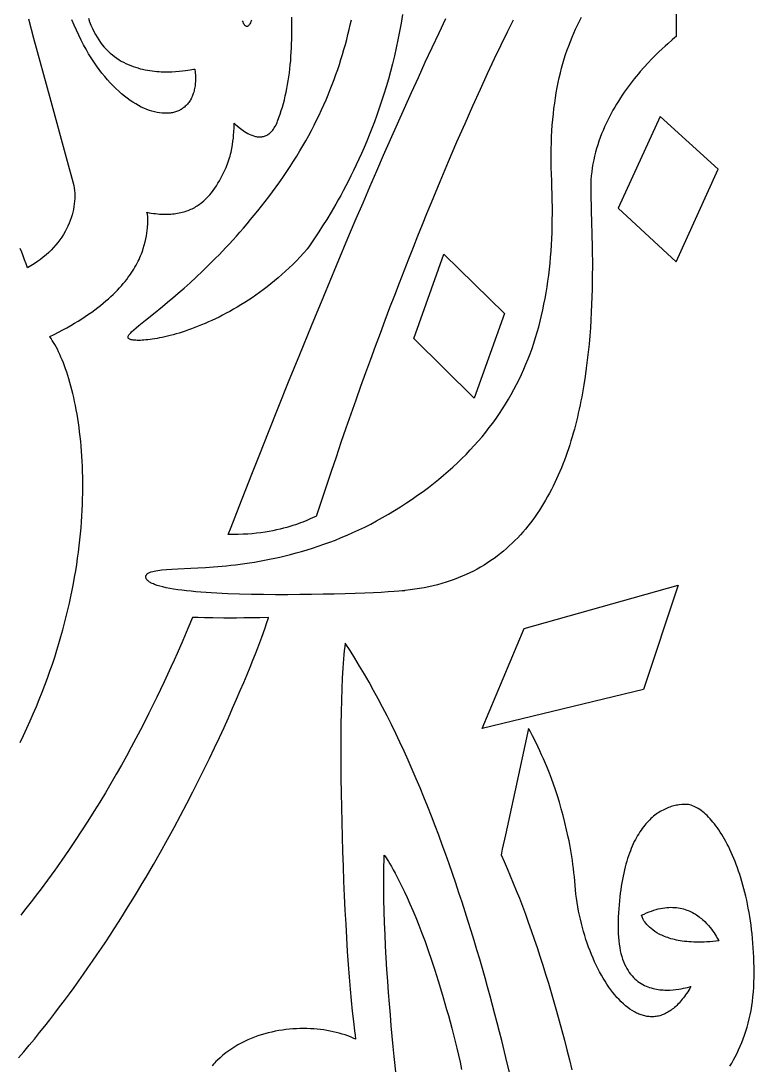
# Model space of a CAD drawing. Extents: x -350 to 350, y -610 to 610.
# Drawn here: x 76.3 to 229.2, y -112.2 to 105.7 of the extents above; entities that cross this region are included whole.
import ezdxf

# ---------------------------------------------------------------- set-up
doc = ezdxf.new("R2010")
doc.units = 0
doc.layers.add('LAYER_10', color=176, linetype='CONTINUOUS')
doc.layers.add('LAYER_2', color=18, linetype='CONTINUOUS')

msp = doc.modelspace()

# ---------------------------------------------------------------- linework, layer by layer
at = {"layer": 'LAYER_10'}
for points in [[(76.1, -44.89), (76.83, -43.37), (77.54, -41.86), (78.22, -40.35), (78.88, -38.85), (79.52, -37.35), (80.13, -35.86), (80.72, -34.38), (81.28, -32.9), (81.83, -31.43), (82.35, -29.97), (82.85, -28.51), (83.33, -27.06), (83.78, -25.62), (84.22, -24.19), (84.63, -22.76), (85.03, -21.35), (85.4, -19.94), (85.76, -18.54), (86.09, -17.15), (86.41, -15.77), (86.71, -14.4), (86.99, -13.05), (87.25, -11.7), (87.49, -10.36), (87.72, -9.03), (87.92, -7.71), (88.12, -6.41), (88.29, -5.11), (88.45, -3.83), (88.59, -2.56), (88.72, -1.3), (88.83, -0.05), (88.92, 1.18), (89, 2.4), (89.07, 3.61), (89.12, 4.8), (89.16, 5.98), (89.19, 7.14), (89.2, 8.3), (89.2, 9.43), (89.18, 10.56), (89.16, 11.66), (89.12, 12.75), (89.07, 13.83), (89.01, 14.89), (88.93, 15.94), (88.85, 16.97), (88.76, 17.98), (88.65, 18.97), (88.54, 19.95), (88.41, 20.91), (88.28, 21.86), (88.14, 22.78), (87.99, 23.69), (87.83, 24.58), (87.66, 25.46), (87.49, 26.31), (87.31, 27.14), (87.12, 27.96), (86.92, 28.75), (86.72, 29.53), (86.51, 30.29), (86.29, 31.02), (86.07, 31.74), (85.85, 32.43), (85.62, 33.11), (85.38, 33.76), (85.14, 34.39), (84.9, 35), (84.65, 35.59), (84.4, 36.15), (84.14, 36.7), (83.89, 37.22), (83.63, 37.72), (83.37, 38.19), (83.1, 38.64), (82.84, 39.07), (82.57, 39.47), (82.3, 39.85), (83.24, 40.31), (84.14, 40.78), (85.02, 41.24), (85.87, 41.71), (86.69, 42.17), (87.49, 42.64), (88.25, 43.1), (89, 43.57), (89.71, 44.04), (90.4, 44.5), (91.06, 44.97), (91.7, 45.44), (92.32, 45.9), (92.91, 46.37), (93.48, 46.83), (94.03, 47.29), (94.55, 47.75), (95.05, 48.21), (95.53, 48.66), (96, 49.12), (96.44, 49.57), (96.86, 50.02), (97.26, 50.47), (97.64, 50.91), (98, 51.35), (98.35, 51.79), (98.68, 52.23), (98.99, 52.66), (99.28, 53.09), (99.56, 53.51), (99.82, 53.93), (100.07, 54.35), (100.3, 54.76), (100.52, 55.16), (100.73, 55.57), (100.92, 55.96), (101.1, 56.35), (101.26, 56.74), (101.42, 57.12), (101.56, 57.49), (101.69, 57.86), (101.81, 58.22), (102.03, 58.93), (102.2, 59.61), (102.35, 60.26), (102.47, 60.88), (102.56, 61.47), (102.63, 62.03), (102.68, 62.55), (102.75, 63.49), (102.79, 64.27), (102.79, 64.47), (102.79, 64.66), (102.77, 64.85), (102.75, 65.04), (102.71, 65.23), (102.67, 65.42), (102.61, 65.61), (102.55, 65.8), (102.58, 65.79), (103.04, 65.7), (103.49, 65.63), (103.94, 65.57), (104.37, 65.51), (104.8, 65.47), (105.22, 65.43), (105.63, 65.41), (106.03, 65.39), (106.43, 65.38), (106.82, 65.39), (107.19, 65.4), (107.56, 65.42), (107.93, 65.45), (108.28, 65.48), (108.63, 65.53), (108.97, 65.58), (109.31, 65.65), (109.63, 65.72), (109.95, 65.79), (110.27, 65.88), (110.57, 65.97), (110.87, 66.07), (111.17, 66.18), (111.45, 66.3), (111.73, 66.42), (112.01, 66.55), (112.28, 66.68), (112.54, 66.83), (112.8, 66.97), (113.05, 67.13), (113.29, 67.29), (113.54, 67.46), (113.77, 67.63), (114, 67.81), (114.45, 68.18), (114.87, 68.58), (115.28, 68.99), (115.67, 69.43), (116.04, 69.88), (116.4, 70.35), (116.74, 70.83), (117.07, 71.33), (117.39, 71.84), (117.69, 72.37), (117.98, 72.9), (118.27, 73.45), (118.54, 74), (118.81, 74.56), (119.07, 75.13), (119.23, 75.53), (119.39, 75.92), (119.54, 76.32), (119.67, 76.73), (119.8, 77.13), (119.91, 77.53), (120.02, 77.93), (120.11, 78.33), (120.28, 79.11), (120.42, 79.88), (120.52, 80.61), (120.6, 81.3), (120.66, 81.94), (120.7, 82.53), (120.74, 83.5), (120.75, 84.15), (120.75, 84.4), (120.84, 84.33), (121.05, 84.13), (121.38, 83.83), (121.82, 83.46), (122.07, 83.26), (122.34, 83.06), (122.63, 82.85), (122.93, 82.65), (123.25, 82.45), (123.59, 82.26), (123.93, 82.09), (124.28, 81.93), (124.65, 81.79), (125.01, 81.68), (125.2, 81.64), (125.39, 81.6), (125.58, 81.57), (125.76, 81.55), (125.95, 81.54), (126.14, 81.53), (126.33, 81.54), (126.51, 81.56), (126.7, 81.59), (126.89, 81.63), (127.07, 81.68), (127.26, 81.75), (127.44, 81.82), (127.62, 81.91), (127.8, 82.02), (127.97, 82.14), (128.15, 82.27), (128.32, 82.42), (128.49, 82.58), (128.65, 82.76), (128.81, 82.96), (128.97, 83.17), (129.13, 83.41), (129.28, 83.65), (129.43, 83.92), (129.57, 84.21), (129.71, 84.52), (129.84, 84.84), (130.11, 85.56), (130.36, 86.29), (130.6, 87.03), (130.83, 87.77), (131.04, 88.53), (131.24, 89.29), (131.43, 90.07), (131.6, 90.85), (131.77, 91.64), (131.91, 92.45), (132.05, 93.26), (132.18, 94.08), (132.29, 94.91), (132.39, 95.75), (132.48, 96.6), (132.56, 97.46), (132.62, 98.33), (132.68, 99.2), (132.73, 100.09), (132.76, 100.98), (132.79, 101.89), (132.8, 102.8), (132.81, 103.72), (132.8, 104.66), (132.79, 105.6), (132.77, 106.55)], [(77.87, 106.15), (78.94, 102.14), (82.3, 89.76), (85.73, 77.23), (87.33, 71.36), (87.34, 71.36), (87.42, 70.84), (87.48, 70.32), (87.52, 69.78), (87.53, 69.24), (87.52, 68.68), (87.49, 68.12), (87.43, 67.56), (87.35, 66.99), (87.24, 66.41), (87.11, 65.83), (86.96, 65.25), (86.78, 64.67), (86.57, 64.08), (86.34, 63.5), (86.09, 62.92), (85.8, 62.34), (85.5, 61.76), (85.16, 61.19), (84.8, 60.63), (84.41, 60.07), (84, 59.52), (83.56, 58.98), (83.09, 58.44), (82.6, 57.92), (82.08, 57.41), (81.53, 56.91), (80.95, 56.43), (80.35, 55.95), (79.72, 55.5), (79.06, 55.06), (78.71, 54.85), (78.37, 54.64), (78.01, 54.43), (77.65, 54.23), (77.36, 55.06), (77.07, 55.87), (76.77, 56.68), (76.47, 57.47), (76.16, 58.25)], [(90.39, 106.31), (90.63, 105.57), (90.9, 104.86), (91.19, 104.18), (91.5, 103.54), (91.82, 102.92), (92.16, 102.34), (92.51, 101.78), (92.88, 101.25), (93.27, 100.75), (93.67, 100.27), (94.08, 99.82), (94.5, 99.4), (94.93, 99), (95.38, 98.63), (95.83, 98.28), (96.29, 97.95), (96.76, 97.64), (97.23, 97.36), (97.71, 97.1), (98.2, 96.85), (98.69, 96.63), (99.19, 96.42), (99.68, 96.24), (100.18, 96.06), (100.68, 95.91), (101.18, 95.77), (101.68, 95.65), (102.18, 95.54), (102.68, 95.45), (103.17, 95.37), (103.66, 95.3), (104.15, 95.24), (104.63, 95.2), (105.1, 95.16), (105.57, 95.14), (106.02, 95.12), (106.91, 95.11), (107.76, 95.13), (108.56, 95.18), (109.31, 95.24), (110, 95.31), (110.61, 95.39), (111.62, 95.54), (112.28, 95.66), (112.47, 95.69), (112.54, 95.69), (112.62, 94.99), (112.67, 94.33), (112.68, 94), (112.69, 93.68), (112.68, 93.37), (112.67, 93.07), (112.66, 92.77), (112.63, 92.48), (112.6, 92.19), (112.56, 91.91), (112.51, 91.64), (112.46, 91.38), (112.4, 91.12), (112.33, 90.87), (112.25, 90.62), (112.17, 90.38), (112.09, 90.15), (111.99, 89.93), (111.89, 89.71), (111.79, 89.5), (111.68, 89.3), (111.56, 89.1), (111.43, 88.91), (111.3, 88.73), (111.17, 88.55), (111.03, 88.38), (110.88, 88.22), (110.73, 88.06), (110.57, 87.92), (110.41, 87.77), (110.24, 87.64), (110.07, 87.51), (109.9, 87.39), (109.71, 87.28), (109.53, 87.17), (109.34, 87.07), (109.14, 86.98), (108.94, 86.9), (108.74, 86.82), (108.53, 86.75), (108.32, 86.69), (108.1, 86.63), (107.88, 86.58), (107.66, 86.54), (107.43, 86.51), (107.2, 86.48), (106.96, 86.46), (106.72, 86.45), (106.24, 86.45), (105.74, 86.47), (105.23, 86.53), (104.7, 86.62), (104.17, 86.74), (103.63, 86.88), (103.08, 87.06), (102.52, 87.27), (101.96, 87.51), (101.39, 87.77), (100.81, 88.07), (100.23, 88.4), (99.64, 88.77), (99.06, 89.16), (98.47, 89.58), (97.87, 90.04), (97.28, 90.53), (96.69, 91.04), (96.1, 91.6), (95.51, 92.18), (94.92, 92.79), (94.34, 93.44), (93.76, 94.12), (93.18, 94.84), (92.61, 95.58), (92.05, 96.36), (91.49, 97.17), (90.94, 98.02), (90.4, 98.89), (89.87, 99.81), (89.35, 100.75), (88.84, 101.73), (88.34, 102.74), (87.86, 103.79), (87.38, 104.87), (86.93, 105.99)], [(124.38, 105.89), (124.28, 105.61), (124.18, 105.36), (124.07, 105.15), (123.97, 104.97), (123.86, 104.82), (123.75, 104.7), (123.64, 104.62), (123.53, 104.57), (123.48, 104.55), (123.42, 104.55), (123.37, 104.55), (123.32, 104.56), (123.21, 104.61), (123.11, 104.68), (123, 104.79), (122.9, 104.92), (122.8, 105.09), (122.71, 105.29), (122.62, 105.52), (122.53, 105.77)], [(75.82, -110.7), (76.93, -109.39), (78.03, -108.06), (79.12, -106.74), (80.19, -105.4), (81.25, -104.07), (82.3, -102.72), (83.34, -101.38), (84.37, -100.03), (85.38, -98.68), (86.39, -97.32), (87.38, -95.96), (88.36, -94.6), (89.33, -93.24), (90.28, -91.88), (91.22, -90.52), (92.15, -89.16), (93.07, -87.79), (93.98, -86.43), (94.88, -85.07), (95.76, -83.72), (96.63, -82.36), (97.49, -81.01), (98.34, -79.66), (99.17, -78.31), (100, -76.97), (100.81, -75.63), (101.61, -74.3), (102.39, -72.97), (103.93, -70.33), (105.42, -67.72), (106.87, -65.13), (108.26, -62.58), (109.61, -60.07), (110.91, -57.6), (112.16, -55.17), (113.36, -52.79), (114.52, -50.45), (115.63, -48.18), (116.69, -45.96), (117.7, -43.8), (118.67, -41.7), (119.58, -39.68), (120.45, -37.72), (121.27, -35.84), (122.05, -34.04), (122.77, -32.32), (123.45, -30.69), (124.08, -29.14), (124.66, -27.69), (125.2, -26.34), (125.69, -25.08), (126.52, -22.88), (127.16, -21.12), (127.61, -19.83), (127.86, -19.03), (127.92, -18.83), (127.93, -18.76), (126.11, -18.81), (124.4, -18.85), (122.78, -18.87), (121.28, -18.88), (118.59, -18.89), (116.34, -18.87), (114.55, -18.84), (113.24, -18.8), (112.1, -18.76), (111.12, -21.07), (110.04, -23.59), (108.86, -26.29), (108.22, -27.71), (107.56, -29.17), (106.87, -30.67), (106.15, -32.22), (105.41, -33.8), (104.63, -35.42), (103.82, -37.08), (102.98, -38.77), (102.11, -40.49), (101.21, -42.25), (100.27, -44.04), (99.3, -45.85), (98.29, -47.7), (97.25, -49.57), (96.18, -51.47), (95.07, -53.39), (93.92, -55.33), (92.73, -57.29), (91.51, -59.27), (90.25, -61.27), (88.95, -63.29), (87.61, -65.32), (86.23, -67.37), (84.81, -69.43), (83.34, -71.5), (81.84, -73.58), (81.07, -74.62), (80.29, -75.67), (79.5, -76.71), (78.7, -77.76), (77.89, -78.81), (77.07, -79.86), (76.24, -80.91)], [(178.26, -114.01), (177.44, -110.57), (176.57, -107.03), (176.11, -105.22), (175.64, -103.39), (175.16, -101.54), (174.66, -99.67), (174.15, -97.79), (173.63, -95.88), (173.09, -93.96), (172.54, -92.03), (171.98, -90.08), (171.4, -88.12), (170.81, -86.15), (170.21, -84.18), (169.59, -82.19), (168.96, -80.2), (168.32, -78.21), (167.66, -76.21), (166.99, -74.2), (166.3, -72.2), (165.61, -70.2), (164.9, -68.2), (164.17, -66.2), (163.44, -64.21), (162.69, -62.22), (161.92, -60.24), (161.15, -58.27), (160.36, -56.3), (159.55, -54.35), (158.74, -52.41), (157.91, -50.49), (157.07, -48.58), (156.21, -46.68), (155.34, -44.8), (154.46, -42.95), (153.57, -41.11), (152.66, -39.29), (151.74, -37.5), (150.81, -35.73), (149.86, -33.98), (148.9, -32.27), (147.93, -30.58), (146.94, -28.92), (145.94, -27.29), (144.93, -25.69), (143.91, -24.13), (143.82, -24.89), (143.73, -25.69), (143.65, -26.54), (143.58, -27.43), (143.51, -28.37), (143.44, -29.35), (143.33, -31.42), (143.23, -33.65), (143.15, -36.01), (143.09, -38.5), (143.05, -41.1), (143.02, -43.8), (143.01, -46.59), (143.02, -49.46), (143.04, -52.39), (143.08, -55.38), (143.13, -58.41), (143.2, -61.47), (143.28, -64.56), (143.37, -67.64), (143.48, -70.73), (143.6, -73.79), (143.73, -76.83), (143.88, -79.83), (144.03, -82.78), (144.2, -85.66), (144.37, -88.47), (144.56, -91.19), (144.76, -93.81), (144.96, -96.32), (145.18, -98.71), (145.4, -100.96), (145.63, -103.07), (145.86, -105.02), (145.99, -105.93), (146.11, -106.79), (145.58, -106.55), (145.04, -106.32), (144.48, -106.11), (143.9, -105.9), (143.3, -105.71), (142.69, -105.54), (142.07, -105.37), (141.43, -105.22), (140.78, -105.09), (140.12, -104.97), (139.44, -104.86), (138.76, -104.77), (138.07, -104.7), (137.36, -104.64), (136.66, -104.6), (135.94, -104.57), (135.22, -104.56), (134.49, -104.57), (133.76, -104.59), (133.03, -104.63), (132.29, -104.69), (131.55, -104.77), (130.82, -104.87), (130.08, -104.99), (129.34, -105.12), (128.61, -105.28), (127.87, -105.45), (127.15, -105.65), (126.42, -105.86), (125.7, -106.1), (124.99, -106.35), (124.29, -106.63), (123.59, -106.93), (122.9, -107.25), (122.22, -107.59), (121.56, -107.96), (120.9, -108.35), (120.26, -108.76), (119.63, -109.2), (119.01, -109.65), (118.41, -110.14), (117.83, -110.64), (117.26, -111.18), (116.98, -111.45), (116.71, -111.73), (116.44, -112.02), (116.17, -112.31)], [(224.15, -112.43), (224.54, -111.78), (224.92, -111.11), (225.29, -110.43), (225.65, -109.72), (225.99, -109), (226.32, -108.26), (226.64, -107.5), (226.94, -106.73), (227.22, -105.93), (227.49, -105.12), (227.74, -104.28), (227.98, -103.43), (228.19, -102.56), (228.39, -101.67), (228.57, -100.76), (228.73, -99.83), (228.86, -98.88), (228.98, -97.91), (229.07, -96.92), (229.14, -95.91), (229.19, -94.88), (229.21, -93.82), (229.22, -92.77), (229.21, -91.73), (229.18, -90.7), (229.15, -89.69), (229.1, -88.68), (229.04, -87.7), (228.97, -86.72), (228.89, -85.76), (228.79, -84.82), (228.69, -83.89), (228.57, -82.97), (228.44, -82.07), (228.31, -81.18), (228.16, -80.31), (228.01, -79.45), (227.84, -78.61), (227.67, -77.78), (227.48, -76.96), (227.29, -76.17), (227.1, -75.38), (226.89, -74.62), (226.67, -73.86), (226.45, -73.13), (226.22, -72.41), (225.99, -71.7), (225.75, -71.01), (225.5, -70.34), (225.25, -69.68), (224.99, -69.04), (224.73, -68.42), (224.46, -67.81), (224.18, -67.22), (223.91, -66.65), (223.62, -66.09), (223.34, -65.55), (223.05, -65.03), (222.76, -64.52), (222.46, -64.03), (222.16, -63.56), (221.86, -63.11), (221.56, -62.67), (221.26, -62.25), (220.95, -61.85), (220.64, -61.47), (220.34, -61.11), (220.03, -60.76), (219.72, -60.43), (219.41, -60.12), (219.1, -59.83), (218.79, -59.56), (218.49, -59.31), (218.18, -59.07), (217.88, -58.86), (217.57, -58.66), (217.27, -58.48), (216.97, -58.33), (216.68, -58.19), (216.39, -58.07), (216.1, -57.97), (215.81, -57.89), (215.53, -57.83), (215.25, -57.79), (214.97, -57.77), (214.7, -57.77), (214.16, -57.8), (213.61, -57.87), (213.33, -57.91), (213.05, -57.96), (212.77, -58.02), (212.49, -58.09), (212.21, -58.16), (211.93, -58.25), (211.64, -58.34), (211.36, -58.44), (211.07, -58.56), (210.79, -58.68), (210.5, -58.81), (210.22, -58.95), (209.93, -59.11), (209.65, -59.27), (209.37, -59.44), (209.09, -59.63), (208.81, -59.83), (208.53, -60.03), (208.25, -60.25), (207.98, -60.49), (207.71, -60.73), (207.44, -60.99), (207.17, -61.25), (206.91, -61.54), (206.64, -61.83), (206.39, -62.14), (206.13, -62.46), (205.88, -62.8), (205.63, -63.15), (205.39, -63.51), (205.15, -63.89), (204.91, -64.28), (204.68, -64.69), (204.45, -65.11), (204.23, -65.55), (204.02, -66.01), (203.8, -66.48), (203.6, -66.96), (203.4, -67.46), (203.2, -67.98), (203.02, -68.52), (202.83, -69.07), (202.66, -69.64), (202.49, -70.23), (202.33, -70.83), (202.17, -71.45), (202.02, -72.1), (201.88, -72.75), (201.75, -73.43), (201.63, -74.13), (201.51, -74.84), (201.4, -75.58), (201.3, -76.33), (201.21, -77.1), (201.13, -77.9), (201.05, -78.71), (200.99, -79.55), (200.93, -80.4), (200.89, -81.28), (200.85, -82.17), (200.83, -83.06), (200.84, -83.91), (200.86, -84.73), (200.91, -85.51), (200.98, -86.26), (201.07, -86.97), (201.18, -87.66), (201.31, -88.31), (201.45, -88.93), (201.62, -89.51), (201.8, -90.07), (201.99, -90.6), (202.2, -91.1), (202.43, -91.58), (202.67, -92.02), (202.92, -92.44), (203.19, -92.84), (203.46, -93.21), (203.75, -93.56), (204.05, -93.88), (204.35, -94.18), (204.67, -94.46), (204.99, -94.71), (205.32, -94.95), (205.66, -95.17), (206, -95.37), (206.35, -95.54), (206.7, -95.71), (207.05, -95.85), (207.41, -95.98), (207.77, -96.09), (208.13, -96.19), (208.49, -96.28), (208.85, -96.35), (209.22, -96.4), (209.57, -96.45), (209.93, -96.49), (210.28, -96.51), (210.63, -96.53), (210.98, -96.53), (211.32, -96.53), (211.65, -96.52), (212.3, -96.48), (212.92, -96.41), (213.49, -96.34), (214.03, -96.25), (214.51, -96.15), (215.3, -95.97), (215.82, -95.84), (215.96, -95.81), (216.02, -95.8), (215.8, -96.18), (215.58, -96.54), (215.36, -96.89), (215.14, -97.23), (214.92, -97.55), (214.7, -97.87), (214.47, -98.17), (214.24, -98.46), (214.02, -98.73), (213.79, -99), (213.56, -99.25), (213.33, -99.5), (213.09, -99.73), (212.86, -99.95), (212.63, -100.15), (212.39, -100.35), (212.16, -100.54), (211.92, -100.71), (211.69, -100.88), (211.45, -101.03), (211.21, -101.17), (210.97, -101.3), (210.73, -101.42), (210.49, -101.54), (210.25, -101.64), (210.01, -101.73), (209.77, -101.81), (209.53, -101.88), (209.29, -101.94), (209.05, -101.99), (208.81, -102.03), (208.56, -102.06), (208.32, -102.08), (208.08, -102.09), (207.84, -102.09), (207.6, -102.09), (207.36, -102.07), (207.11, -102.05), (206.87, -102.01), (206.63, -101.97), (206.39, -101.92), (206.15, -101.86), (205.91, -101.79), (205.67, -101.71), (205.43, -101.62), (205.19, -101.53), (204.96, -101.43), (204.72, -101.32), (204.25, -101.07), (203.78, -100.8), (203.31, -100.49), (202.85, -100.15), (202.39, -99.79), (201.94, -99.39), (201.49, -98.97), (201.05, -98.52), (200.61, -98.05), (200.18, -97.55), (199.76, -97.03), (199.34, -96.48), (198.93, -95.91), (198.53, -95.32), (198.13, -94.7), (197.74, -94.07), (197.37, -93.42), (197, -92.74), (196.64, -92.05), (196.29, -91.34), (195.95, -90.62), (195.62, -89.88), (195.3, -89.12), (194.99, -88.35), (194.69, -87.57), (194.41, -86.77), (194.14, -85.96), (193.88, -85.14), (193.63, -84.31), (193.4, -83.47), (193.18, -82.62), (192.98, -81.76), (192.79, -80.9), (192.61, -80.03), (192.45, -79.15), (192.31, -78.26), (192.18, -77.38), (192.06, -76.49), (191.97, -75.59), (191.89, -74.7), (191.82, -73.8), (191.73, -72.92), (191.64, -72.05), (191.54, -71.18), (191.43, -70.32), (191.31, -69.48), (191.18, -68.64), (191.05, -67.81), (190.91, -66.99), (190.76, -66.18), (190.61, -65.39), (190.45, -64.6), (190.11, -63.06), (189.76, -61.56), (189.39, -60.1), (189, -58.69), (188.6, -57.33), (188.19, -56.01), (187.77, -54.75), (187.35, -53.54), (186.93, -52.37), (186.51, -51.27), (186.09, -50.22), (185.68, -49.22), (185.28, -48.28), (184.89, -47.4), (184.52, -46.59), (184.16, -45.83), (183.52, -44.51), (182.97, -43.44), (182.55, -42.66), (182.27, -42.15), (182.16, -41.94), (179.28, -55.15), (177.33, -64.14), (176.69, -67.13), (176.51, -67.99), (176.45, -68.32), (177.08, -69.73), (177.72, -71.18), (178.36, -72.67), (178.99, -74.2), (179.62, -75.77), (180.25, -77.37), (180.88, -79), (181.5, -80.67), (182.12, -82.37), (182.73, -84.1), (183.34, -85.87), (183.94, -87.66), (184.54, -89.48), (185.14, -91.33), (185.73, -93.21), (186.31, -95.11), (186.88, -97.03), (187.45, -98.98), (188.02, -100.95), (188.57, -102.94), (189.12, -104.95), (189.65, -106.98), (190.18, -109.03), (190.7, -111.09), (191.21, -113.17)]]:
    msp.add_lwpolyline(points, dxfattribs=at)
at = {"layer": 'LAYER_2'}
for points in [[(212.94, 126.91), (212.94, 102.5), (212.87, 102.44), (212.71, 102.29), (212.11, 101.78), (211.2, 100.98), (210.64, 100.48), (210.02, 99.91), (209.36, 99.28), (208.64, 98.58), (207.9, 97.82), (207.11, 96.99), (206.31, 96.11), (205.48, 95.17), (205.07, 94.68), (204.65, 94.17), (204.23, 93.65), (203.81, 93.12), (203.39, 92.57), (202.97, 92.01), (202.55, 91.44), (202.14, 90.86), (201.73, 90.26), (201.32, 89.65), (200.92, 89.02), (200.53, 88.39), (200.14, 87.74), (199.76, 87.08), (199.39, 86.41), (199.03, 85.73), (198.68, 85.03), (198.35, 84.33), (198.02, 83.61), (197.71, 82.89), (197.41, 82.15), (197.12, 81.4), (196.85, 80.65), (196.6, 79.88), (196.36, 79.1), (196.15, 78.32), (195.95, 77.52), (195.77, 76.72), (195.61, 75.9), (195.47, 75.08), (195.35, 74.25), (195.26, 73.41), (195.19, 72.56), (195.15, 71.7), (195.13, 70.84), (195.13, 69.97), (195.25, 66), (195.33, 63.7), (195.39, 61.21), (195.45, 58.55), (195.46, 57.16), (195.48, 55.73), (195.48, 54.28), (195.47, 52.78), (195.46, 51.26), (195.43, 49.72), (195.38, 48.14), (195.33, 46.55), (195.26, 44.93), (195.17, 43.3), (195.06, 41.65), (194.93, 39.98), (194.79, 38.3), (194.62, 36.62), (194.43, 34.93), (194.22, 33.23), (193.98, 31.53), (193.71, 29.82), (193.42, 28.12), (193.26, 27.28), (193.09, 26.43), (192.92, 25.58), (192.74, 24.74), (192.55, 23.9), (192.36, 23.06), (192.16, 22.22), (191.94, 21.38), (191.72, 20.55), (191.49, 19.73), (191.26, 18.9), (191.01, 18.08), (190.75, 17.27), (190.49, 16.45), (190.22, 15.65), (189.93, 14.85), (189.64, 14.05), (189.34, 13.26), (189.02, 12.48), (188.7, 11.7), (188.37, 10.93), (188.03, 10.16), (187.67, 9.4), (187.31, 8.65), (186.93, 7.91), (186.55, 7.18), (186.15, 6.45), (185.74, 5.73), (185.32, 5.02), (184.89, 4.32), (184.45, 3.63), (183.99, 2.95), (183.53, 2.28), (183.05, 1.61), (182.55, 0.96), (182.05, 0.32), (181.53, -0.31), (181.01, -0.93), (180.46, -1.53), (179.91, -2.13), (179.34, -2.71), (178.76, -3.28), (178.16, -3.84), (177.55, -4.39), (176.93, -4.92), (176.3, -5.44), (175.64, -5.94), (174.98, -6.43), (174.3, -6.91), (173.61, -7.37), (172.9, -7.82), (172.17, -8.25), (171.44, -8.67), (170.68, -9.07), (169.91, -9.46), (169.13, -9.83), (168.33, -10.18), (167.51, -10.51), (166.68, -10.83), (165.83, -11.14), (164.97, -11.42), (164.09, -11.69), (163.19, -11.93), (162.28, -12.16), (161.35, -12.37), (160.4, -12.57), (159.44, -12.74), (158.46, -12.89), (157.46, -13.02), (156.44, -13.14), (156.43, -13.15), (156.4, -13.16), (156.29, -13.18), (155.83, -13.24), (155.1, -13.31), (154.12, -13.38), (152.89, -13.45), (151.45, -13.53), (149.81, -13.6), (147.99, -13.68), (146.01, -13.75), (143.9, -13.82), (141.66, -13.88), (139.33, -13.93), (136.91, -13.98), (134.44, -14), (131.93, -14.02), (129.4, -14.02), (126.87, -14), (124.35, -13.96), (121.88, -13.9), (119.47, -13.81), (118.29, -13.76), (117.14, -13.7), (116, -13.64), (114.9, -13.56), (113.83, -13.48), (112.78, -13.4), (111.78, -13.3), (110.81, -13.2), (109.88, -13.09), (108.99, -12.97), (108.14, -12.84), (107.35, -12.7), (106.6, -12.56), (105.91, -12.4), (105.26, -12.24), (104.68, -12.06), (104.16, -11.88), (103.92, -11.78), (103.69, -11.68), (103.49, -11.58), (103.3, -11.48), (103.12, -11.37), (102.96, -11.26), (102.82, -11.15), (102.7, -11.03), (102.6, -10.91), (102.51, -10.79), (102.44, -10.67), (102.4, -10.54), (102.37, -10.41), (102.36, -10.28), (102.36, -10.19), (102.37, -10.1), (102.4, -10.02), (102.43, -9.94), (102.47, -9.86), (102.52, -9.79), (102.58, -9.72), (102.64, -9.65), (102.72, -9.59), (102.8, -9.53), (103, -9.42), (103.23, -9.32), (103.49, -9.23), (103.78, -9.14), (104.1, -9.07), (104.46, -9), (104.85, -8.95), (105.26, -8.89), (105.71, -8.85), (106.69, -8.77), (107.79, -8.7), (108.99, -8.64), (111.7, -8.51), (113.2, -8.43), (114.8, -8.33), (116.48, -8.21), (118.24, -8.05), (119.15, -7.96), (120.08, -7.86), (121.03, -7.75), (122, -7.63), (122.98, -7.5), (123.99, -7.35), (125, -7.19), (126.04, -7.01), (127.09, -6.82), (128.15, -6.62), (129.23, -6.39), (130.32, -6.15), (131.43, -5.89), (132.55, -5.61), (133.68, -5.31), (134.82, -4.99), (135.97, -4.65), (137.14, -4.29), (138.31, -3.9), (139.49, -3.49), (140.69, -3.06), (141.89, -2.6), (143.1, -2.11), (144.31, -1.6), (145.53, -1.05), (146.76, -0.49), (148, 0.11), (149.24, 0.74), (150.48, 1.4), (151.73, 2.09), (152.99, 2.82), (154.24, 3.57), (155.48, 4.35), (156.7, 5.14), (157.89, 5.93), (159.04, 6.74), (160.18, 7.55), (161.28, 8.37), (162.35, 9.2), (163.4, 10.04), (164.43, 10.9), (165.42, 11.75), (166.39, 12.62), (167.34, 13.5), (168.26, 14.39), (169.15, 15.28), (170.02, 16.19), (170.86, 17.11), (171.68, 18.03), (172.47, 18.96), (173.24, 19.91), (173.99, 20.86), (174.71, 21.82), (175.41, 22.79), (176.09, 23.77), (176.74, 24.76), (177.37, 25.76), (177.98, 26.77), (178.57, 27.79), (179.13, 28.82), (179.67, 29.86), (180.19, 30.91), (180.69, 31.96), (181.17, 33.03), (181.63, 34.11), (182.07, 35.19), (182.49, 36.29), (182.89, 37.4), (183.27, 38.51), (183.62, 39.64), (183.96, 40.77), (184.29, 41.92), (184.59, 43.07), (184.87, 44.24), (185.14, 45.41), (185.39, 46.59), (185.62, 47.79), (185.83, 48.99), (186.03, 50.21), (186.21, 51.43), (186.37, 52.66), (186.52, 53.91), (186.65, 55.16), (186.76, 56.43), (186.86, 57.7), (186.95, 58.98), (187.02, 60.28), (187.07, 61.58), (187.11, 62.9), (187.13, 64.22), (187.15, 65.56), (187.14, 66.9), (187.13, 68.26), (187.1, 69.62), (187.05, 71), (187, 72.38), (186.95, 73.76), (186.91, 75.12), (186.89, 76.45), (186.89, 77.76), (186.9, 79.05), (186.94, 80.32), (186.98, 81.56), (187.05, 82.78), (187.13, 83.98), (187.23, 85.16), (187.34, 86.32), (187.47, 87.46), (187.62, 88.58), (187.78, 89.68), (187.95, 90.76), (188.15, 91.82), (188.35, 92.86), (188.58, 93.88), (188.81, 94.89), (189.07, 95.88), (189.33, 96.85), (189.62, 97.81), (189.91, 98.74), (190.22, 99.67), (190.55, 100.57), (190.89, 101.46), (191.24, 102.34), (191.61, 103.19), (191.99, 104.04), (192.38, 104.87), (192.79, 105.69), (193.21, 106.49)], [(155.88, 107.06), (155.59, 105.28), (155.28, 103.52), (154.94, 101.79), (154.58, 100.09), (154.2, 98.42), (153.8, 96.77), (153.38, 95.15), (152.94, 93.57), (152.48, 92), (152.01, 90.47), (151.53, 88.97), (151.03, 87.5), (150.52, 86.06), (150.01, 84.65), (149.48, 83.27), (148.95, 81.92), (148.41, 80.61), (147.87, 79.33), (147.32, 78.08), (146.77, 76.86), (146.22, 75.68), (145.67, 74.53), (145.13, 73.42), (144.59, 72.34), (144.05, 71.3), (143.52, 70.3), (142.99, 69.33), (142.48, 68.4), (141.97, 67.5), (141.48, 66.64), (140.99, 65.83), (140.07, 64.3), (139.22, 62.94), (138.44, 61.74), (137.76, 60.7), (137.16, 59.83), (136.32, 58.61), (136.09, 58.26), (136.02, 58.15), (135.99, 58.09), (135.26, 57.27), (134.52, 56.47), (133.77, 55.69), (133.01, 54.93), (132.26, 54.2), (131.49, 53.48), (130.73, 52.79), (129.95, 52.11), (129.18, 51.46), (128.41, 50.83), (127.63, 50.21), (126.85, 49.62), (126.07, 49.04), (125.29, 48.49), (124.51, 47.95), (123.73, 47.43), (122.96, 46.94), (122.19, 46.45), (121.41, 45.99), (120.65, 45.55), (119.88, 45.12), (119.12, 44.71), (118.37, 44.31), (117.62, 43.93), (116.88, 43.57), (116.14, 43.23), (115.42, 42.9), (114.69, 42.58), (113.98, 42.28), (113.28, 42), (112.59, 41.73), (111.9, 41.48), (111.23, 41.24), (110.57, 41.01), (109.92, 40.8), (109.28, 40.6), (108.65, 40.42), (108.04, 40.25), (107.45, 40.09), (106.86, 39.94), (106.29, 39.81), (105.74, 39.68), (105.21, 39.57), (104.69, 39.48), (104.19, 39.39), (103.7, 39.31), (103.24, 39.25), (102.79, 39.19), (102.36, 39.15), (101.96, 39.11), (101.57, 39.09), (101.21, 39.07), (100.86, 39.07), (100.54, 39.07), (100.24, 39.08), (99.97, 39.1), (99.72, 39.13), (99.5, 39.17), (99.3, 39.21), (99.12, 39.26), (98.97, 39.32), (98.85, 39.39), (98.76, 39.46), (98.69, 39.54), (98.65, 39.63), (98.64, 39.72), (98.65, 39.83), (98.69, 39.94), (98.75, 40.07), (98.83, 40.2), (98.94, 40.35), (99.07, 40.51), (99.22, 40.67), (99.39, 40.85), (99.81, 41.24), (100.3, 41.68), (100.88, 42.16), (102.25, 43.28), (103.91, 44.61), (105.83, 46.15), (106.87, 47.02), (107.97, 47.94), (109.12, 48.92), (110.32, 49.97), (111.56, 51.08), (112.84, 52.26), (114.17, 53.5), (115.52, 54.82), (116.21, 55.51), (116.91, 56.21), (117.61, 56.93), (118.32, 57.67), (119.04, 58.43), (119.77, 59.2), (120.49, 60), (121.23, 60.82), (121.97, 61.65), (122.71, 62.5), (123.46, 63.38), (124.2, 64.27), (124.96, 65.19), (125.71, 66.12), (126.47, 67.08), (127.23, 68.05), (127.99, 69.05), (128.75, 70.07), (129.52, 71.11), (130.28, 72.17), (131.03, 73.24), (131.76, 74.31), (132.47, 75.38), (133.16, 76.46), (133.83, 77.53), (134.48, 78.6), (135.11, 79.67), (135.72, 80.74), (136.31, 81.81), (136.88, 82.88), (137.43, 83.95), (137.97, 85.02), (138.48, 86.09), (138.98, 87.15), (139.46, 88.22), (139.93, 89.28), (140.37, 90.34), (140.8, 91.4), (141.22, 92.46), (141.61, 93.51), (141.99, 94.57), (142.36, 95.62), (142.71, 96.66), (143.04, 97.71), (143.37, 98.75), (143.67, 99.79), (143.96, 100.83), (144.24, 101.86), (144.5, 102.89), (144.75, 103.91), (144.99, 104.94), (145.21, 105.95)], [(178.94, 105.87), (177.71, 103.38), (176.4, 100.68), (175.01, 97.79), (173.57, 94.7), (172.05, 91.41), (170.48, 87.92), (168.85, 84.25), (167.16, 80.4), (165.43, 76.36), (163.65, 72.14), (161.83, 67.74), (160.9, 65.48), (159.96, 63.17), (159.02, 60.82), (158.07, 58.43), (157.1, 55.99), (156.14, 53.52), (155.16, 51), (154.18, 48.44), (153.19, 45.85), (152.19, 43.21), (151.19, 40.53), (150.19, 37.82), (149.18, 35.06), (148.16, 32.27), (147.14, 29.43), (146.12, 26.56), (145.1, 23.66), (144.07, 20.71), (143.04, 17.73), (142.01, 14.72), (140.98, 11.67), (139.95, 8.58), (138.92, 5.46), (137.89, 2.3), (137.89, 2.31), (137.87, 2.31), (137.81, 2.3), (137.57, 2.21), (136.63, 1.79), (135.93, 1.49), (135.09, 1.15), (134.62, 0.97), (134.11, 0.78), (133.57, 0.59), (132.99, 0.4), (132.38, 0.21), (131.74, 0.02), (131.07, -0.16), (130.36, -0.34), (129.62, -0.51), (128.85, -0.67), (128.05, -0.82), (127.22, -0.96), (126.35, -1.09), (125.46, -1.2), (124.54, -1.29), (123.59, -1.36), (122.62, -1.41), (121.61, -1.44), (120.58, -1.44), (119.52, -1.42), (120.11, 0.08), (121.8, 4.4), (124.44, 11.14), (126.09, 15.31), (127.93, 19.93), (129.94, 24.97), (132.12, 30.38), (134.44, 36.1), (136.89, 42.1), (139.45, 48.31), (142.11, 54.7), (144.85, 61.21), (146.25, 64.5), (147.65, 67.8), (149.07, 71.11), (150.51, 74.42), (151.94, 77.72), (153.39, 81.02), (154.84, 84.29), (156.29, 87.55), (157.74, 90.77), (159.19, 93.96), (160.63, 97.11), (162.07, 100.21), (163.5, 103.26), (164.92, 106.25)], [(154.57, -114.24), (154.16, -110.38), (153.96, -108.32), (153.75, -106.18), (153.55, -103.98), (153.35, -101.72), (153.16, -99.41), (152.98, -97.06), (152.8, -94.67), (152.64, -92.25), (152.49, -89.82), (152.36, -87.37), (152.24, -84.92), (152.15, -82.48), (152.07, -80.05), (152.02, -77.65), (151.99, -75.27), (151.99, -72.93), (152, -71.78), (152.02, -70.64), (152.05, -69.51), (152.08, -68.4), (152.1, -68.43), (152.18, -68.53), (152.47, -68.95), (152.69, -69.28), (152.94, -69.69), (153.24, -70.18), (153.58, -70.76), (153.95, -71.42), (154.36, -72.16), (154.8, -72.99), (155.27, -73.91), (155.77, -74.92), (156.29, -76.02), (156.84, -77.22), (157.42, -78.51), (158.02, -79.89), (158.63, -81.37), (159.27, -82.95), (159.91, -84.63), (160.58, -86.41), (161.25, -88.3), (161.94, -90.29), (162.63, -92.38), (163.33, -94.58), (164.03, -96.89), (164.38, -98.09), (164.73, -99.31), (165.08, -100.57), (165.44, -101.85), (165.79, -103.15), (166.14, -104.49), (166.49, -105.86), (166.84, -107.25), (167.19, -108.67), (167.53, -110.12), (167.88, -111.6), (168.22, -113.12)]]:
    msp.add_lwpolyline(points, dxfattribs=at)
for points in [[(209.65, 85.8), (200.85, 66.67), (212.94, 55.46), (221.74, 74.8)], [(164.52, 57.04), (177.13, 44.64), (170.82, 26.97), (158.24, 39.47)], [(172.49, -41.94), (181.28, -21.05), (213.38, -12.04), (206.13, -33.8)], [(205.76, -80.93), (206.28, -80.67), (206.8, -80.44), (207.31, -80.23), (207.8, -80.04), (208.29, -79.87), (208.77, -79.73), (209.23, -79.6), (209.69, -79.5), (210.14, -79.42), (210.58, -79.35), (211.01, -79.31), (211.43, -79.28), (211.85, -79.26), (212.25, -79.27), (212.64, -79.29), (213.03, -79.32), (213.4, -79.37), (213.77, -79.44), (214.13, -79.51), (214.48, -79.6), (214.82, -79.7), (215.15, -79.82), (215.47, -79.94), (215.79, -80.07), (216.09, -80.21), (216.39, -80.36), (216.68, -80.52), (216.96, -80.69), (217.23, -80.86), (217.5, -81.04), (217.75, -81.23), (218, -81.42), (218.24, -81.61), (218.47, -81.81), (218.91, -82.21), (219.31, -82.62), (219.69, -83.03), (220.03, -83.44), (220.35, -83.84), (220.63, -84.23), (220.88, -84.6), (221.1, -84.94), (221.3, -85.26), (221.6, -85.79), (221.79, -86.14), (221.85, -86.23), (221.88, -86.27), (221.22, -86.34), (220.59, -86.4), (219.97, -86.45), (219.37, -86.49), (218.79, -86.52), (218.22, -86.53), (217.67, -86.54), (217.13, -86.53), (216.61, -86.52), (216.11, -86.49), (215.62, -86.46), (215.15, -86.42), (214.69, -86.37), (214.24, -86.31), (213.81, -86.24), (213.4, -86.17), (213, -86.09), (212.61, -86), (212.23, -85.91), (211.87, -85.81), (211.53, -85.7), (211.19, -85.59), (210.87, -85.48), (210.56, -85.36), (210.26, -85.23), (209.97, -85.1), (209.7, -84.97), (209.44, -84.84), (208.94, -84.56), (208.49, -84.28), (208.09, -83.99), (207.72, -83.7), (207.39, -83.4), (207.1, -83.11), (206.84, -82.83), (206.61, -82.56), (206.42, -82.3), (206.25, -82.05), (206.11, -81.82), (206, -81.61), (205.91, -81.42), (205.84, -81.26), (205.77, -81.02), (205.76, -80.96)]]:
    msp.add_lwpolyline(points, close=True, dxfattribs=at)

doc.saveas('drawing.dxf')
